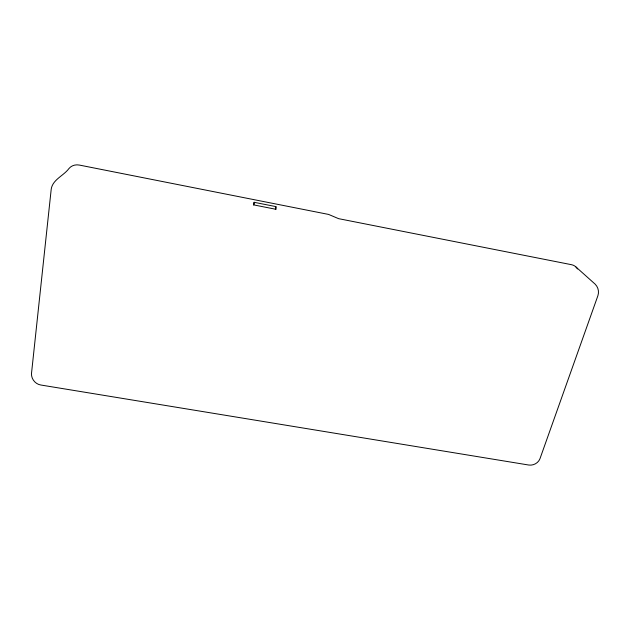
<?xml version="1.0" encoding="UTF-8"?>
<svg xmlns="http://www.w3.org/2000/svg" width="630" height="630" viewBox="0 0 630 630"><rect width="100%" height="100%" fill="white"/><g stroke="black" fill="none" stroke-linecap="round" stroke-linejoin="round"><path stroke-width="0.94" d="M254.126 202.301L254.024 204.963L276.098 209.317L275.924 206.608L254.126 202.301L253.575 205.112M275.349 209.404L275.924 206.608M575.962 266.986L595.185 284.185C598.193 287.201 599.295 291.729 597.878 295.761L539.957 458.75C538.28 463.121 533.358 465.712 528.783 465.034L40.887 385.024C35.398 384.213 31.13 378.969 31.5 373.433L51.211 189.22C52.534 179.597 63.662 175.754 68.883 168.619A11.781 10.749 37.1 0 1 79.388 165.076L328.6 214.428L338.617 218.665L571.473 264.687A10.852 9.466 -36.5 0 1 577.466 268.955"/></g></svg>
